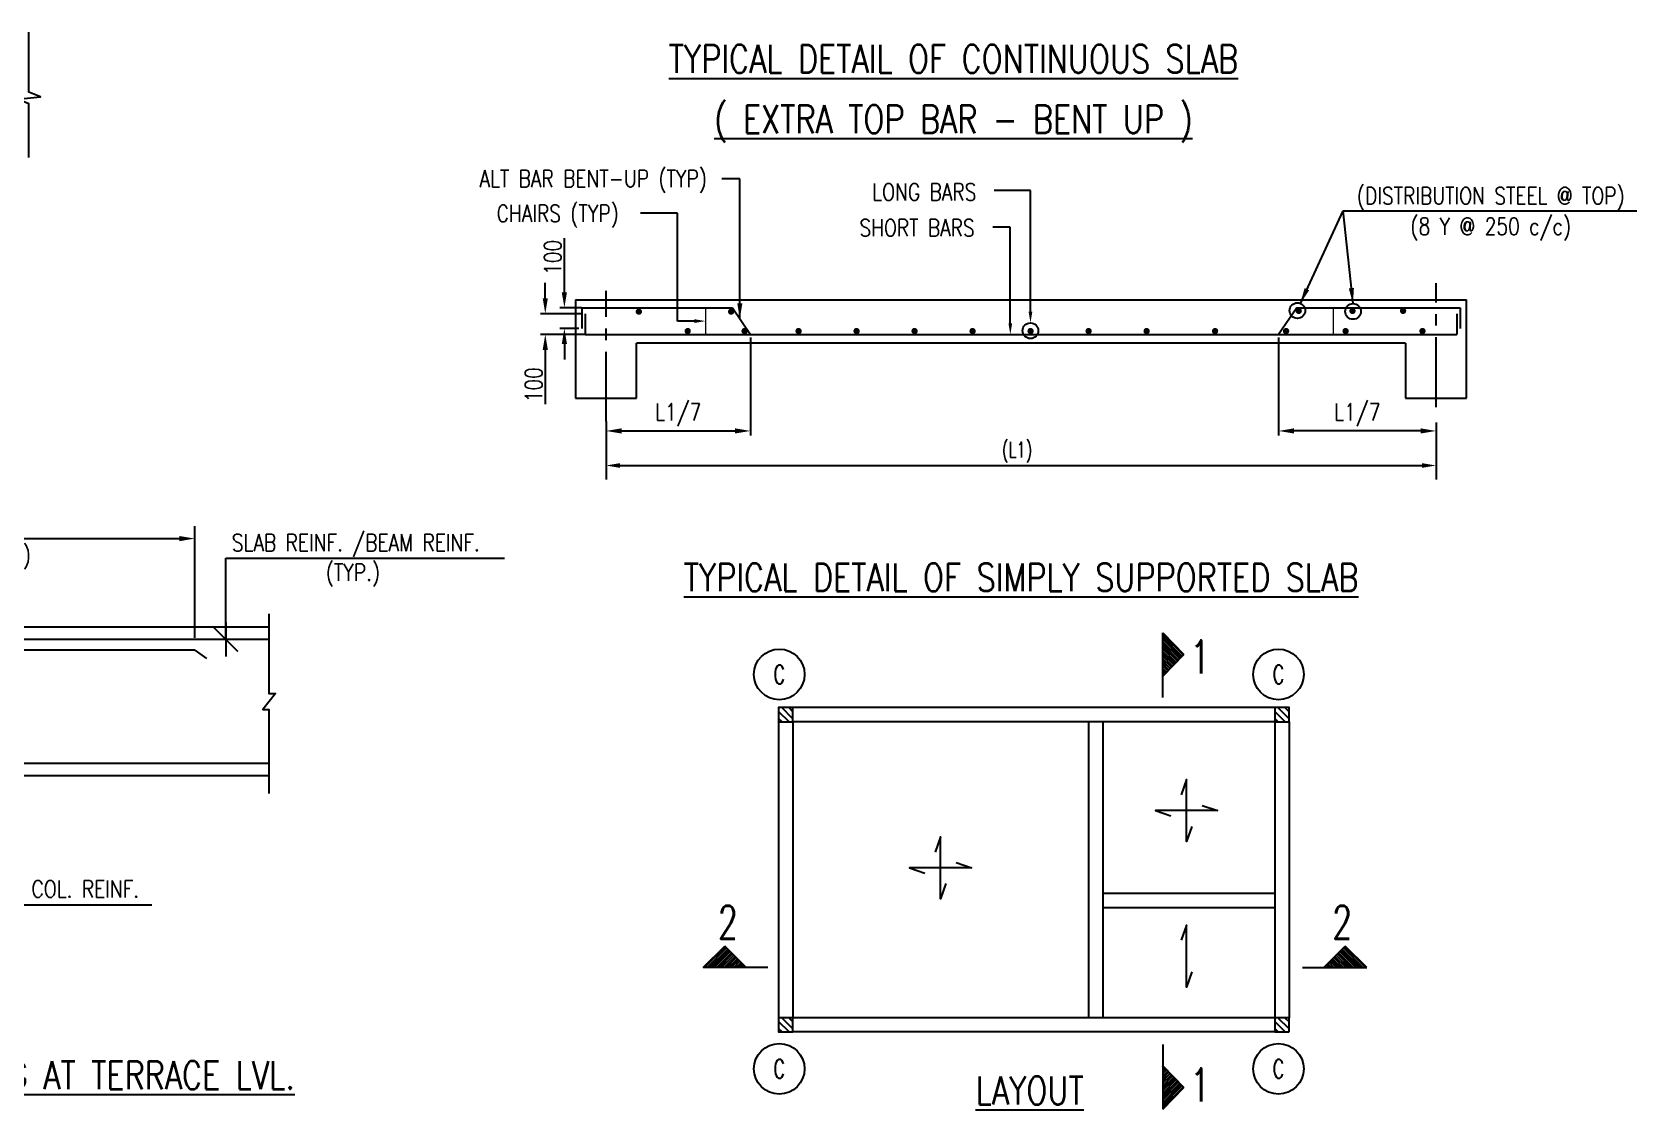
# Model space of a CAD drawing. Extents: x -69352 to 1013721, y -547461 to -186867.
# Drawn here: x 565119 to 590991, y -307114 to -289732 of the extents above; entities that cross this region are included whole.
import ezdxf
from ezdxf.enums import TextEntityAlignment as Align
from ezdxf.lldxf.tags import DXFTag

# ---------------------------------------------------------------- set-up
doc = ezdxf.new("R2010")
doc.units = 0
doc.header["$LTSCALE"] = 500
doc.header["$MEASUREMENT"] = 0
doc.header["$PDMODE"] = 35
doc.header["$PDSIZE"] = -15
doc.linetypes.add('CENTER2', pattern=[1.125, 0.75, -0.125, 0.125, -0.125])
doc.linetypes.add('HIDDEN2', pattern=[0.1875, 0.125, -0.0625])
doc.layers.get('DEFPOINTS').update_dxf_attribs({"color": 4})
for name, color, linetype in [('BRAKE LINE', 8, 'Continuous'), ('CENTERLINE', 8, 'CENTER2'), ('DIM', 5, 'Continuous'), ('dimention', 7, 'Continuous'), ('hat', 8, 'Continuous'), ('NO. SECTION', 1, 'Continuous'), ('other', 5, 'Continuous'), ('S-BEAM INNER', 4, 'HIDDEN2'), ('S-COLUMN', 1, 'Continuous'), ('S-COLUMN CIRCLE', 9, 'Continuous'), ('S-COLUMN HATCH', 8, 'Continuous'), ('S-COLUMN NO', 2, 'Continuous'), ('S-CONCRET LINE', 4, 'Continuous'), ('S-REINFORCEMENT', 6, 'Continuous'), ('S-SCHEDULE', 2, 'Continuous'), ('S-SLAB MARK', 3, 'Continuous'), ('S-TEXT-1 @ 1', 4, 'Continuous'), ('S-TITLE', 6, 'Continuous')]:
    doc.layers.add(name, color=color, linetype=linetype)
doc.layers.add('LINE', color=253, linetype='Continuous', lineweight=18)
doc.styles.add('ROMANS', font='simplex.shx', dxfattribs={"width": 0.8, "height": 275})
tags = doc.linetypes.add('HIDDEN', pattern=[0.375, 0.25, -0.125]).pattern_tags.tags
tags[6:7] = [DXFTag(74, 4), DXFTag(75, 0), DXFTag(340, '0'), DXFTag(46, 1.0), DXFTag(50, 0.0), DXFTag(44, 0.0), DXFTag(45, 0.0)]
tags[4:5] = [DXFTag(74, 4), DXFTag(75, 0), DXFTag(340, '0'), DXFTag(46, 1.0), DXFTag(50, 0.0), DXFTag(44, 0.0), DXFTag(45, 0.0)]
doc.dimstyles.new('5', dxfattribs={"dimtxt": 250, "dimasz": 250, "dimexe": 60, "dimexo": 60, "dimgap": 150, "dimtad": 1, "dimdec": 0, "dimlfac": 0.2, "dimzin": 0, "dimdsep": 46, "dimtxsty": 'ROMANS', "dimcen": -250, "dimclrd": 5, "dimclre": 5, "dimclrt": 4, "dimadec": 0, "dimazin": 0, "dimtfac": 1, "dimtdec": 0, "dimtix": 1, "dimtofl": 0, "dimtmove": 2, "dimatfit": 3, "dimfxl": 0, "dimtolj": 1, "dimtzin": 0, "dimarcsym": 0})
doc.dimstyles.new('Copy(2) of Standard', dxfattribs={"dimtxt": 300, "dimasz": 250, "dimexe": 75, "dimexo": 50, "dimgap": 50, "dimtad": 1, "dimdec": 0, "dimrnd": 5, "dimzin": 0, "dimdsep": 46, "dimtxsty": 'ROMANS', "dimcen": 0, "dimclrd": 5, "dimclre": 5, "dimclrt": 4, "dimadec": 0, "dimazin": 0, "dimtfac": 1, "dimtdec": 0, "dimtofl": 0, "dimtmove": 0, "dimatfit": 3, "dimfxl": 0, "dimtolj": 1, "dimtzin": 0, "dimarcsym": 0})
doc.dimstyles.new('dim25', dxfattribs={"dimtxt": 250, "dimasz": 250, "dimexe": 200, "dimexo": 200, "dimgap": 100, "dimtad": 1, "dimdec": 0, "dimlfac": 0.25, "dimzin": 0, "dimdsep": 46, "dimtxsty": 'ROMANS', "dimcen": 0, "dimclrd": 5, "dimclre": 5, "dimclrt": 4, "dimadec": 0, "dimazin": 0, "dimtfac": 1, "dimtdec": 0, "dimtix": 1, "dimtofl": 0, "dimtmove": 2, "dimatfit": 3, "dimfxl": 0, "dimtolj": 1, "dimtzin": 0, "dimlwd": -1, "dimlwe": -1, "dimarcsym": 0})
doc.dimstyles.new('INT$7', dxfattribs={"dimtxt": 9, "dimasz": 8, "dimexe": 8, "dimexo": 3, "dimgap": 2, "dimtad": 1, "dimdec": 0, "dimzin": 0, "dimdsep": 46, "dimtxsty": 'ROMANS', "dimblk": 'DIMTICK', "dimcen": -0.25, "dimclrd": 5, "dimclre": 5, "dimclrt": 4, "dimadec": 0, "dimazin": 0, "dimtfac": 1, "dimtdec": 0, "dimtix": 1, "dimtofl": 0, "dimtmove": 2, "dimatfit": 3, "dimldrblk": 'DIMTICK', "dimfxl": 0, "dimtolj": 1, "dimtzin": 0, "dimarcsym": 0})

# ---------------------------------------------------------------- blocks, each defined once
blk = doc.blocks.new('*D52')
at = {"layer": 'DEFPOINTS', "color": 0}
for p in [(576699, -294608), (574372, -296008), (576699, -296164)]:
    blk.add_point(p, dxfattribs=at)
at = {"layer": 'DIM', "color": 5, "lineweight": -2}
for p, q in [((576699, -294658), (576699, -296239)), ((574372, -296058), (574372, -296239)), ((574622, -296164), (576449, -296164))]:
    blk.add_line(p, q, dxfattribs=at)
at = {"layer": 'DIM', "color": 5}
for points in [[(574622, -296122), (574622, -296206), (574372, -296164)], [(576449, -296206), (576449, -296122), (576699, -296164)]]:
    blk.add_solid(points, dxfattribs=at)
at = {"layer": 'DIM', "color": 4, "insert": (575535, -295904), "char_height": 275, "attachment_point": 5, "style": 'ROMANS'}
blk.add_mtext('\\A1;L1/7', dxfattribs=at)
blk = doc.blocks.new('*D53')
at = {"layer": 'DEFPOINTS', "color": 0}
for p in [(573700, -294177), (574027, -294177), (573982, -294512)]:
    blk.add_point(p, dxfattribs=at)
at = {"layer": 'DIM', "color": 5, "lineweight": -2}
for p, q in [((573700, -293927), (573700, -293053)), ((573977, -294177), (573625, -294177)), ((573932, -294512), (573625, -294512)), ((573700, -294762), (573700, -295012))]:
    blk.add_line(p, q, dxfattribs=at)
at = {"layer": 'DIM', "color": 5}
for points in [[(573658, -293927), (573742, -293927), (573700, -294177)], [(573742, -294762), (573658, -294762), (573700, -294512)]]:
    blk.add_solid(points, dxfattribs=at)
at = {"layer": 'DIM', "color": 4, "insert": (573512, -293365), "char_height": 275, "attachment_point": 5, "rotation": 90, "style": 'ROMANS'}
blk.add_mtext('\\A1;100', dxfattribs=at)
blk = doc.blocks.new('*D54')
at = {"layer": 'DEFPOINTS', "color": 0}
for p in [(574035, -294273), (573392, -294608), (574080, -294608)]:
    blk.add_point(p, dxfattribs=at)
at = {"layer": 'DIM', "color": 5, "lineweight": -2}
for p, q in [((573392, -294023), (573392, -293773)), ((573985, -294273), (573317, -294273)), ((574030, -294608), (573317, -294608)), ((573392, -294858), (573392, -295732))]:
    blk.add_line(p, q, dxfattribs=at)
at = {"layer": 'DIM', "color": 5}
for points in [[(573350, -294023), (573434, -294023), (573392, -294273)], [(573434, -294858), (573350, -294858), (573392, -294608)]]:
    blk.add_solid(points, dxfattribs=at)
at = {"layer": 'DIM', "color": 4, "insert": (573205, -295420), "char_height": 275, "attachment_point": 5, "rotation": 90, "style": 'ROMANS'}
blk.add_mtext('\\A1;100', dxfattribs=at)
blk = doc.blocks.new('*D55')
at = {"layer": 'DEFPOINTS', "color": 0}
for p in [(585215, -294608), (585215, -296164), (587752, -296008)]:
    blk.add_point(p, dxfattribs=at)
at = {"layer": 'DIM', "color": 5, "lineweight": -2}
for p, q in [((585215, -294658), (585215, -296239)), ((587502, -296164), (585465, -296164)), ((587752, -296058), (587752, -296239))]:
    blk.add_line(p, q, dxfattribs=at)
at = {"layer": 'DIM', "color": 5}
for points in [[(585465, -296122), (585465, -296206), (585215, -296164)], [(587502, -296206), (587502, -296122), (587752, -296164)]]:
    blk.add_solid(points, dxfattribs=at)
at = {"layer": 'DIM', "color": 4, "insert": (586484, -295904), "char_height": 275, "attachment_point": 5, "style": 'ROMANS'}
blk.add_mtext('\\A1;L1/7', dxfattribs=at)
blk = doc.blocks.new('DIMTICK')
for p, q in [((0, 1), (0, -1)), ((-1, 0), (1, 0))]:
    blk.add_line(p, q)
at = {"color": 2, "const_width": 0.1}
blk.add_lwpolyline([(0.707, 0.707), (-0.707, -0.707)], dxfattribs=at)
blk = doc.blocks.new('*D159')
at = {"layer": 'DEFPOINTS', "color": 0}
for p in [(567744, -297900), (561675, -299818), (567744, -299698)]:
    blk.add_point(p, dxfattribs=at)
at = {"layer": 'DIM', "color": 5}
for p, q in [((561675, -299618), (561675, -297700)), ((567744, -299498), (567744, -297700)), ((561925, -297900), (567494, -297900))]:
    blk.add_line(p, q, dxfattribs=at)
for points in [[(561925, -297859), (561925, -297942), (561675, -297900)], [(567494, -297942), (567494, -297859), (567744, -297900)]]:
    blk.add_solid(points, dxfattribs=at)
at = {"layer": 'DIM', "color": 4, "char_height": 275, "attachment_point": 5, "style": 'ROMANS'}
for s, insert in [('\\A1;Ld', (564709, -297663)), ('(TYP)', (564709, -298210))]:
    blk.add_mtext(s, dxfattribs=dict(at, insert=insert))

msp = doc.modelspace()

# ---------------------------------------------------------------- hatches: boundary and pattern name
at = {"layer": 'NO. SECTION', "ltscale": 5}
h = msp.add_hatch(dxfattribs=at)
h.set_pattern_fill('ANSI31', color=256, scale=220.680914, angle=90, style=0)
h.set_pattern_definition([(315, (580992.41, -207522.909), (19.505621, 19.505621), [])])
h.paths.add_polyline_path([(583688.228, -299770.278), (583346.303, -299422.291), (583346.303, -300118.266)])
h = msp.add_hatch(dxfattribs=at)
h.set_pattern_fill('ANSI31', color=256, scale=220.680914, angle=180, style=0)
h.set_pattern_definition([(45, (484037.535, -307169.332), (-19.505621, 19.505621), [])])
h.paths.add_polyline_path([(576284.905, -304473.514), (575936.917, -304815.44), (576632.892, -304815.44)])
h = msp.add_hatch(dxfattribs=at)
h.set_pattern_fill('ANSI31', color=256, scale=220.680914, angle=360, style=0)
h.set_pattern_definition([(135, (678537.058, -307169.332), (19.505621, 19.505621), [])])
h.paths.add_polyline_path([(586289.688, -304473.514), (586637.676, -304815.44), (585941.701, -304815.44)])
h = msp.add_hatch(dxfattribs=at)
h.set_pattern_fill('ANSI31', color=256, scale=220.680914, angle=270, style=0)
h.set_pattern_definition([(45, (580992.41, -398999.02), (19.505621, -19.505621), [])])
h.paths.add_polyline_path([(583688.228, -306751.65), (583346.303, -307099.637), (583346.303, -306403.662)])
at = {"layer": 'S-COLUMN HATCH'}
h = msp.add_hatch(dxfattribs=at)
h.set_pattern_fill('ANSI31', color=256, scale=25, angle=270, style=0)
h.set_pattern_definition([(315, (552617.724, -221036.67), (56.1266, 56.1266), [])])
h.paths.add_polyline_path([(577152.011, -300856.496), (577152.011, -300626.496), (577382.011, -300626.496), (577382.011, -300856.496)])
h = msp.add_hatch(dxfattribs=at)
h.set_pattern_fill('ANSI31', color=256, scale=25, angle=270, style=0)
h.set_pattern_definition([(315, (560617.724, -221036.67), (56.1266, 56.1266), [])])
h.paths.add_polyline_path([(585152.011, -300856.496), (585152.011, -300626.496), (585382.011, -300626.496), (585382.011, -300856.496)])
h = msp.add_hatch(dxfattribs=at)
h.set_pattern_fill('ANSI31', color=256, scale=25, angle=270, style=0)
h.set_pattern_definition([(315, (552617.724, -226036.67), (56.1266, 56.1266), [])])
h.paths.add_polyline_path([(577152.011, -305856.496), (577152.011, -305626.496), (577382.011, -305626.496), (577382.011, -305856.496)])
h = msp.add_hatch(dxfattribs=at)
h.set_pattern_fill('ANSI31', color=256, scale=25, angle=270, style=0)
h.set_pattern_definition([(315, (560617.724, -226036.67), (56.1266, 56.1266), [])])
h.paths.add_polyline_path([(585152.011, -305856.496), (585152.011, -305626.496), (585382.011, -305626.496), (585382.011, -305856.496)])

# ---------------------------------------------------------------- linework, layer by layer
at = {"layer": 'BRAKE LINE', "ltscale": 2, "elevation": 0}
for points in [[(565067.772, -291756.69), (565067.772, -290886.747), (564882.121, -290814.512), (565253.424, -290773.236), (565067.772, -290701.001), (565067.772, -289731.725)], [(568934.653, -299114.355), (568934.653, -300396.862), (569041.012, -300396.862), (568836.475, -300658.949), (568934.653, -300658.949), (568934.653, -302009.257)]]:
    msp.add_lwpolyline(points, dxfattribs=at)
at = {"layer": 'CENTERLINE', "ltscale": 3}
for p, q in [((574371.879, -296011.497), (574371.879, -293906.773)), ((587752.545, -295778.572), (587752.545, -293781.29))]:
    msp.add_line(p, q, dxfattribs=at)
at = {"layer": 'DIM', "color": 5}
for p, q in [((581214.289, -292286.857), (580630.076, -292286.857)), ((575521.231, -292652.934), (574928.128, -292652.934)), ((580888.909, -292879.494), (580607.309, -292879.494)), ((575794.733, -294392.449), (575521.231, -294392.449))]:
    msp.add_line(p, q, dxfattribs=at)
at = {"layer": 'DIM'}
for p, q in [((581214.289, -294240.525), (581214.289, -292286.857)), ((575521.231, -294392.449), (575521.231, -292652.934)), ((580888.909, -294427.892), (580888.909, -292879.494)), ((587752.545, -296026.149), (587752.545, -296947.329)), ((574597.807, -296721.413), (587526.617, -296721.413))]:
    msp.add_line(p, q, dxfattribs=at)
msp.add_solid([(587526.617, -296683.751), (587526.617, -296759.061), (587752.545, -296721.413)], dxfattribs=at)
at = {"layer": 'dimention', "color": 5, "linetype": 'ByBlock'}
msp.add_line((574371.879, -296011.497), (574371.879, -296947.329), dxfattribs=at)
at = {"layer": 'dimention', "color": 5}
for points in [[(581184.242, -294240.525), (581244.323, -294240.525), (581214.289, -294420.784)], [(580858.866, -294427.892), (580918.956, -294427.892), (580888.909, -294608.159)]]:
    msp.add_solid(points, dxfattribs=at)
at = {"layer": 'dimention', "color": 5, "linetype": 'ByBlock'}
msp.add_solid([(574597.807, -296683.751), (574597.807, -296759.061), (574371.879, -296721.413)], dxfattribs=at)
at = {"layer": 'hat'}
for centre in [(585517.209, -294223.158), (586414.121, -294237.544), (581214.289, -294547.221)]:
    msp.add_circle(centre, 126.431, dxfattribs=at)
at = {"layer": 'LINE'}
for p, q in [((575974.991, -294176.75), (575974.991, -294608.159)), ((586096.667, -294176.75), (586096.667, -294608.159))]:
    msp.add_line(p, q, dxfattribs=at)
at = {"layer": 'NO. SECTION'}
for p, q in [((583346.303, -300462.749), (583346.303, -299422.291)), ((583346.303, -299422.291), (583688.228, -299770.278)), ((583346.303, -300118.266), (583688.228, -299770.278)), ((575936.917, -304815.44), (576284.905, -304473.514)), ((576632.892, -304815.44), (576284.905, -304473.514)), ((585941.701, -304815.44), (586289.688, -304473.514)), ((586637.676, -304815.44), (586289.688, -304473.514)), ((576977.375, -304815.44), (575936.917, -304815.44)), ((585597.218, -304815.44), (586637.676, -304815.44)), ((583346.303, -306059.179), (583346.303, -307099.637)), ((583346.303, -306403.662), (583688.228, -306751.65)), ((583346.303, -307099.637), (583688.228, -306751.65))]:
    msp.add_line(p, q, dxfattribs=at)
at = {"layer": 'other'}
msp.add_solid([(575794.733, -294362.417), (575794.733, -294422.495), (575974.991, -294392.449)], dxfattribs=at)
at = {"layer": 'S-BEAM INNER', "linetype": 'Continuous'}
for p, q in [((585152.011, -300626.496), (577382.011, -300626.496)), ((577152.011, -300856.496), (577152.011, -305626.496)), ((585382.011, -300856.496), (585382.011, -305626.496)), ((585152.011, -305856.496), (577382.011, -305856.496))]:
    msp.add_line(p, q, dxfattribs=at)
at = {"layer": 'S-BEAM INNER', "linetype": 'HIDDEN'}
for p, q in [((577382.011, -300856.496), (577382.011, -305626.496)), ((585152.011, -300856.496), (577382.011, -300856.496)), ((582152.011, -300856.496), (582152.011, -305626.496)), ((582382.011, -300856.496), (582382.011, -305626.496)), ((585152.011, -300856.496), (585152.011, -305626.496)), ((585152.011, -303626.496), (582382.011, -303626.496)), ((585152.011, -303856.496), (582382.011, -303856.496)), ((585152.011, -305626.496), (577382.011, -305626.496))]:
    msp.add_line(p, q, dxfattribs=at)
at = {"layer": 'S-COLUMN'}
for points in [[(577382.011, -300856.496), (577382.011, -300626.496), (577152.011, -300626.496), (577152.011, -300856.496)], [(585382.011, -300856.496), (585382.011, -300626.496), (585152.011, -300626.496), (585152.011, -300856.496)], [(577382.011, -305856.496), (577382.011, -305626.496), (577152.011, -305626.496), (577152.011, -305856.496)], [(585382.011, -305856.496), (585382.011, -305626.496), (585152.011, -305626.496), (585152.011, -305856.496)]]:
    msp.add_lwpolyline(points, close=True, dxfattribs=at)
at = {"layer": 'S-COLUMN CIRCLE'}
for centre in [(577164.368, -300090.651), (577164.368, -300090.651), (585211.925, -300090.651), (585211.925, -300090.651), (577164.368, -306451.084), (577164.368, -306451.084), (585211.925, -306451.084), (585211.925, -306451.084)]:
    msp.add_circle(centre, 407.525, dxfattribs=at)
at = {"layer": 'S-CONCRET LINE', "color": 130}
for p, q in [((573880.624, -294048.45), (588243.376, -294048.45)), ((573880.624, -294048.45), (573880.624, -295638.093)), ((588243.376, -295638.093), (588243.376, -294048.45)), ((574863.126, -295638.093), (574863.126, -294749.765)), ((587260.874, -294749.765), (574863.126, -294749.765)), ((587260.874, -294749.765), (587260.874, -295638.093)), ((573880.624, -295638.093), (574863.126, -295638.093)), ((587260.874, -295638.093), (588243.376, -295638.093))]:
    msp.add_line(p, q, dxfattribs=at)
at = {"layer": 'S-CONCRET LINE', "color": 130, "linetype": 'Continuous'}
for p, q in [((568938.743, -299327.905), (557271.167, -299327.905)), ((568938.743, -301727.905), (564514.525, -301727.905))]:
    msp.add_line(p, q, dxfattribs=at)
at = {"layer": 'S-REINFORCEMENT'}
for p, q in [((573982.232, -294176.75), (576408.354, -294176.75)), ((573982.232, -294176.75), (573982.232, -294511.641)), ((574034.519, -294273.264), (574034.519, -294608.159)), ((576408.354, -294176.75), (576699.058, -294608.159)), ((585505.884, -294176.75), (585215.187, -294608.159)), ((585505.884, -294176.75), (588141.768, -294176.75)), ((588089.481, -294273.264), (588089.481, -294608.159)), ((588141.768, -294176.75), (588141.768, -294511.641)), ((574034.519, -294608.159), (588089.481, -294608.159))]:
    msp.add_line(p, q, dxfattribs=at)
at = {"layer": 'S-REINFORCEMENT', "linetype": 'Continuous'}
for p, q in [((568938.743, -299527.905), (557271.167, -299527.905)), ((567743.619, -299697.673), (567931.659, -299836.445)), ((568938.743, -301527.905), (557271.167, -301527.905))]:
    msp.add_line(p, q, dxfattribs=at)
at = {"layer": 'S-REINFORCEMENT', "const_width": 50.698, "elevation": 0}
for points in [[(574875.055, -294240.395, 1), (574925.747, -294240.395, 1)], [(576362.808, -294240.395, 1), (576413.5, -294240.395, 1)], [(585513.135, -294228.46, 1), (585563.836, -294228.46, 1)], [(586380.286, -294227.96, 1), (586430.977, -294227.96, 1)], [(587195.699, -294227.96, 1), (587246.391, -294227.96, 1)], [(575662.543, -294553.792, 1), (575713.235, -294553.792, 1)], [(576630.324, -294553.792, -1), (576579.62, -294553.792, -1)], [(577500.575, -294553.792, -1), (577449.872, -294553.792, -1)], [(578435.851, -294553.792, -1), (578385.148, -294553.792, -1)], [(579371.128, -294553.792, -1), (579320.424, -294553.792, -1)], [(580306.404, -294553.792, -1), (580255.7, -294553.792, -1)], [(581241.68, -294553.792, -1), (581190.977, -294553.792, -1)], [(582176.956, -294553.792, -1), (582126.253, -294553.792, -1)], [(583112.233, -294553.792, -1), (583061.529, -294553.792, -1)], [(584215.162, -294553.792, -1), (584164.458, -294553.792, -1)], [(585309.939, -294553.792, 1), (585360.63, -294553.792, 1)], [(586269.583, -294553.792, 1), (586320.284, -294553.792, 1)], [(587508.553, -294553.792, 1), (587559.245, -294553.792, 1)]]:
    msp.add_lwpolyline(points, format="xyb", close=True, dxfattribs=at)
at = {"layer": 'S-REINFORCEMENT', "linetype": 'Continuous', "elevation": 0}
msp.add_lwpolyline([(567743.619, -299697.673), (561794.525, -299697.673, 0.414213562), (561674.525, -299817.673), (561674.525, -305433.844)], format="xyb", dxfattribs=at)
at = {"layer": 'S-SLAB MARK'}
for points in [[(583814.954, -302542.029), (583729.267, -302787.792), (583729.267, -301787.792), (583643.579, -302033.554)], [(583983.504, -302202.104), (584229.267, -302287.792), (583229.267, -302287.792), (583475.029, -302373.479)], [(579849.727, -303464.329), (579764.04, -303710.092), (579764.04, -302710.092), (579678.352, -302955.855)], [(580018.277, -303124.405), (580264.04, -303210.092), (579264.04, -303210.092), (579509.802, -303295.779)], [(583814.954, -304887.183), (583729.267, -305132.946), (583729.267, -304132.946), (583643.579, -304378.708)]]:
    msp.add_lwpolyline(points, dxfattribs=at)

# ---------------------------------------------------------------- texts
at = {"layer": 'NO. SECTION', "style": 'ROMANS', "width": 0.7}
for s, p in [('1', (583947.307, -299809.455)), ('2', (576335.288, -304087.251)), ('2', (586239.306, -304087.251)), ('1', (583947.307, -306712.474))]:
    msp.add_text(s, height=533.333, dxfattribs=at).set_placement(p, align=Align.MIDDLE)
at = {"layer": 'S-COLUMN NO', "style": 'ROMANS', "width": 0.7}
for p in [(577164.368, -300090.651), (585211.925, -300090.651), (577164.368, -306451.084), (585211.925, -306451.084)]:
    msp.add_text('C', height=300, dxfattribs=at).set_placement(p, align=Align.MIDDLE)
at = {"layer": 'S-SCHEDULE', "color": 4, "style": 'ROMANS', "width": 0.7}
msp.add_text(' (L1)', height=250, dxfattribs=at).set_placement((580939.741, -296484.698), align=Align.MIDDLE)
at = {"layer": 'S-TEXT-1 @ 1', "linetype": 'ByBlock', "style": 'ROMANS', "width": 0.8}
msp.add_text('ALT BAR BENT-UP (TYP)', height=275, dxfattribs=at).set_placement((574164.941, -292113.83), align=Align.MIDDLE)
at = {"layer": 'S-TEXT-1 @ 1', "style": 'ROMANS', "width": 0.8}
for s, p in [('LONG BARS', (578663.706, -292310.59)), ('SHORT BARS', (578457.222, -292887.867))]:
    msp.add_text(s, height=275, dxfattribs=at).set_placement(p, align=Align.MIDDLE_LEFT)
for s, p in [('(DISTRIBUTION STEEL @ TOP)', (588635.669, -292391.715)), ('(8 Y @ 250 c/c)', (588635.669, -292883.441))]:
    msp.add_text(s, height=275, dxfattribs=at).set_placement(p, align=Align.MIDDLE)
at = {"layer": 'S-TEXT-1 @ 1', "linetype": 'ByBlock', "style": 'ROMANS', "width": 0.8}
msp.add_text('CHAIRS (TYP)', height=275, dxfattribs=at).set_placement((572608.222, -292656.704), align=Align.MIDDLE_LEFT)
at = {"layer": 'S-TEXT-1 @ 1', "style": 'ROMANS', "width": 0.8}
for s, p in [('SLAB REINF. /BEAM REINF. ', (568338.483, -298103.254)), ('(TYP.)', (569853.244, -298582.972)), ('COL. REINF.', (565109.911, -303687.391))]:
    msp.add_text(s, height=275, dxfattribs=at).set_placement(p)
at = {"layer": 'S-TITLE', "style": 'ROMANS', "width": 0.8}
for s, p in [('%%UTYPICAL DETAIL OF CONTINUOUS SLAB', (579971.615, -290163.052)), ('%%U( EXTRA TOP BAR - BENT UP )', (579971.615, -291134.786)), ('%%UTYPICAL DETAIL OF SIMPLY SUPPORTED SLAB', (581062, -298525.031)), ('%%UTYPICAL DETAILS OF COL. CLOSING AT TERRACE LVL.', (563014.525, -306551.861)), ('%%ULAYOUT', (581201.186, -306798.964))]:
    msp.add_text(s, height=450, dxfattribs=at).set_placement(p, align=Align.MIDDLE_CENTER)

# ---------------------------------------------------------------- dimensions: what is measured, and where the dimension line sits
at = {"layer": 'DIM'}
for base, p1, p2, picture, middle in [((573699.915, -294176.75), (573982.232, -294511.641), (574027.297, -294176.75), '*D53', (573512.415, -293364.846)), ((573392.034, -294608.154), (574034.519, -294273.264), (574079.584, -294608.154), '*D54', (573204.534, -295420.059))]:
    dim = msp.add_linear_dim(base=base, p1=p1, p2=p2, angle=90, text='100', dimstyle='Copy(2) of Standard', dxfattribs=at)
    dim.commit()
    dim.dimension.update_dxf_attribs({"geometry": picture, "text_midpoint": middle})
dim = msp.add_linear_dim(base=(576699.058, -296163.857), p1=(574371.879, -296007.78), p2=(576699.058, -294608.159), text='L1/7', dimstyle='Copy(2) of Standard', override={"dimfxl": 60}, dxfattribs=at)
dim.commit()
dim.dimension.update_dxf_attribs({"geometry": '*D52', "text_midpoint": (575535.469, -295904.333)})
dim = msp.add_linear_dim(base=(585215.187, -296163.857), p1=(587752.121, -296007.78), p2=(585215.187, -294608.159), angle=180, text='L1/7', dimstyle='Copy(2) of Standard', override={"dimfxl": 60}, dxfattribs=at)
dim.commit()
dim.dimension.update_dxf_attribs({"geometry": '*D55', "text_midpoint": (586483.654, -295904.333)})
dim = msp.add_linear_dim(base=(567743.619, -297900.188), p1=(561674.525, -299817.673), p2=(567743.619, -299697.673), text='Ld\\X(TYP)', dimstyle='dim25', dxfattribs=at)
dim.commit()
dim.dimension.update_dxf_attribs({"geometry": '*D159', "text_midpoint": (564709.072, -297900.188)})

# ---------------------------------------------------------------- leaders
for points, dimstyle, override in [([(576528.552, -294355.126), (576528.552, -292098.376), (576236.93, -292098.376)], 'Copy(2) of Standard', {"dimgap": 10, "dimtad": 0, "dimfxl": 60}), ([(568242.39, -299527.905), (568242.39, -298215.057), (572735.087, -298215.057)], 'INT$7', {"dimasz": 275, "dimgap": 2, "dimtad": 0, "dimfxl": 0.18}), ([(564354.525, -303806.914), (567051.589, -303806.914)], 'INT$7', {"dimasz": 275, "dimtad": 0, "dimfxl": 0.18})]:
    msp.add_leader(points, dimstyle=dimstyle, override=override, dxfattribs=at)
at = {"layer": 'DIM', "color": 5}
for points in [[(585565.281, -294106.222), (586253.768, -292613.725), (590990.758, -292613.725)], [(586414.121, -294111.112), (586253.768, -292613.725)]]:
    msp.add_leader(points, dimstyle='5', dxfattribs=at)

doc.saveas('drawing.dxf')
